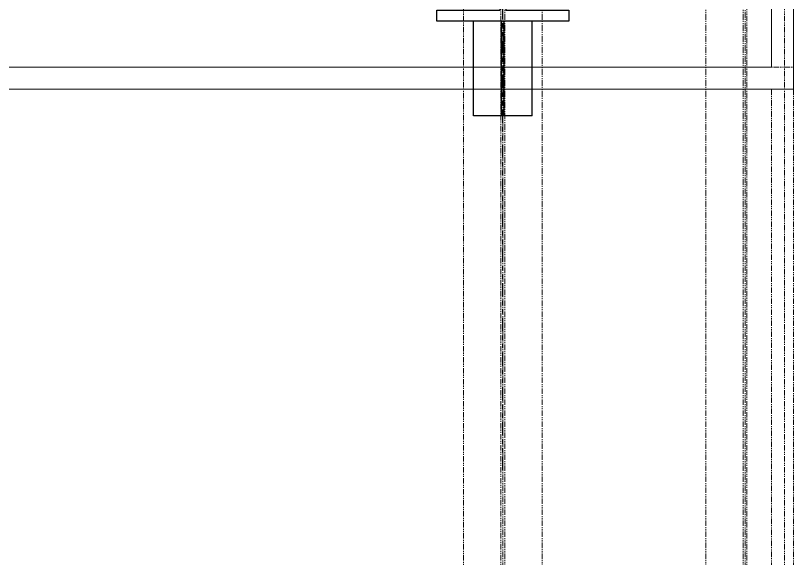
# Model space of a CAD drawing. Header units: inches. Extents: x 209270 to 234360, y -180214 to -150194.
# Drawn here: x 227405 to 229172, y -166879 to -165646 of the extents above; entities that cross this region are included whole.
import ezdxf

# ---------------------------------------------------------------- set-up
doc = ezdxf.new("R2010")
doc.units = ezdxf.units.IN
doc.header["$LTSCALE"] = 10
doc.header["$MEASUREMENT"] = 0
for name, pattern in [('CENTER', [2, 1.25, -0.25, 0.25, -0.25]), ('DXK_LINE_DOT2', [3.9198, 1.9599, -1.9599]), ('DXK_LINE_DOT5', [7.8785, 2.979, -0.9799, 0.9799, -0.9799, 0.9799, -0.9799]), ('PHANTOM', [2.5, 1.25, -0.25, 0.25, -0.25, 0.25, -0.25])]:
    doc.linetypes.add(name, pattern=pattern)
doc.layers.get('0').update_dxf_attribs({"color": 1})
for name, color, linetype in [('_STR_0', 5, 'Continuous'), ('_STR_1', 5, 'Continuous'), ('_STR_2', 5, 'Continuous'), ('_STR_4', 5, 'Continuous')]:
    doc.layers.add(name, color=color, linetype=linetype)
for name, color, linetype, lineweight in [('DIM', 1, 'Continuous', 13), ('PHANTOM', 1, 'PHANTOM', 0), ('Sheeting', 1, 'Continuous', 0)]:
    doc.layers.add(name, color=color, linetype=linetype, lineweight=lineweight)

# ---------------------------------------------------------------- blocks, each defined once
blk = doc.blocks.new('A$C1b4ed5d7')
at = {"layer": 'PHANTOM'}
for p, q in [((11500, 11000, 0), (11500, 0, 0)), ((12050, 11000, -0.8), (12050, 4.4, -0.8))]:
    blk.add_line(p, q, dxfattribs=at)
for points, elevation in [([(11589.4, 10995.6), (11589.4, 4.4), (11410.6, 4.4), (11410.6, 10995.6)], 0), ([(11504.4, 10995.6), (11504.4, 4.4), (11495.6, 4.4), (11495.6, 10995.6)], 0), ([(-660, 10500), (12160, 10500), (12160, -550), (-660, -550)], -0.8), ([(-610, 10450), (12110, 10450), (12110, -500), (-610, -500)], -0.8)]:
    blk.add_lwpolyline(points, close=True, dxfattribs=dict(at, elevation=elevation))
at = {"layer": 'PHANTOM', "elevation": -0.8}
for points in [[(12139.4, 4.4), (12139.4, 10995.6), (11960.6, 10995.6), (11960.6, 4.4)], [(12054.4, 4.4), (12054.4, 10995.6), (12045.6, 10995.6), (12045.6, 4.4)]]:
    blk.add_lwpolyline(points, dxfattribs=at)
blk = doc.blocks.new('GridLine-116860372-154899 - 114867')
at = {"layer": '_STR_2', "linetype": 'DXK_LINE_DOT5'}
blk.add_line((228511.9, -166678), (228511.9, -163663.7), dxfattribs=at)
blk = doc.blocks.new('Part-116860372-114919 - 114867')
at = {"layer": '_STR_4', "linetype": 'Continuous'}
blk.add_hatch(color=256, dxfattribs=at).paths.add_polyline_path([(228511.9, -165367.7, -1), (228511.9, -165359.7, -1)])
at = {"layer": '_STR_2', "linetype": 'Continuous'}
for p, q in [((228361.9, -165068.7), (228661.9, -165068.7)), ((228361.9, -165093.7), (228361.9, -165068.7)), ((228661.9, -165068.7), (228661.9, -165093.7)), ((228505.4, -165093.7), (228361.9, -165093.7)), ((228505.4, -165633.7), (228505.4, -165093.7)), ((228661.9, -165093.7), (228518.4, -165093.7)), ((228518.4, -165093.7), (228518.4, -165633.7)), ((228361.9, -165658.7), (228361.9, -165633.7)), ((228361.9, -165633.7), (228505.4, -165633.7)), ((228518.4, -165633.7), (228661.9, -165633.7)), ((228661.9, -165633.7), (228661.9, -165658.7)), ((228661.9, -165658.7), (228361.9, -165658.7))]:
    blk.add_line(p, q, dxfattribs=at)
at = {"layer": '_STR_4', "linetype": 'CENTER'}
blk.add_line((228511.9, -165363.7), (228511.9, -165363.7), dxfattribs=at)
at = {"layer": '_STR_4', "linetype": 'Continuous'}
blk.add_circle((228511.9, -165363.7), 4, dxfattribs=at)
blk = doc.blocks.new('Part-116860372-154321 - 114867')
at = {"layer": '_STR_1', "linetype": 'DXK_LINE_DOT2'}
blk.add_line((228578.5, -165658.7), (228445.3, -165658.7), dxfattribs=at)
at = {"layer": '_STR_2', "linetype": 'Continuous'}
for p, q in [((228445.3, -165873.7), (228445.3, -165658.7)), ((228509, -165873.7), (228509, -165658.7)), ((228514.7, -165873.7), (228514.7, -165658.7)), ((228578.5, -165873.7), (228578.5, -165658.7)), ((228509, -165823.7), (228514.7, -165823.7)), ((228578.5, -165873.7), (228445.3, -165873.7))]:
    blk.add_line(p, q, dxfattribs=at)
blk = doc.blocks.new('OVERLAY_DRAWING')
at = {"layer": 'Sheeting'}
for points in [[(216351.9, -154713.7), (229171.9, -154713.7), (229171.9, -165813.7), (216351.9, -165813.7)], [(216401.9, -154763.7), (229121.9, -154763.7), (229121.9, -165763.7), (216401.9, -165763.7)]]:
    blk.add_lwpolyline(points, close=True, dxfattribs=at)
at = {"layer": '_STR_0', "zscale": 0.8}
for name in ['GridLine-116860372-154899 - 114867', 'Part-116860372-114919 - 114867', 'Part-116860372-154321 - 114867']:
    blk.add_blockref(name, (0, 0), dxfattribs=at)
at = {"layer": 'DIM'}
blk.add_blockref('A$C1b4ed5d7', (217011.9, -176263.7, 0.8), dxfattribs=at)

msp = doc.modelspace()

# ---------------------------------------------------------------- block references
msp.add_blockref('OVERLAY_DRAWING', (0, 0))

doc.saveas('drawing.dxf')
